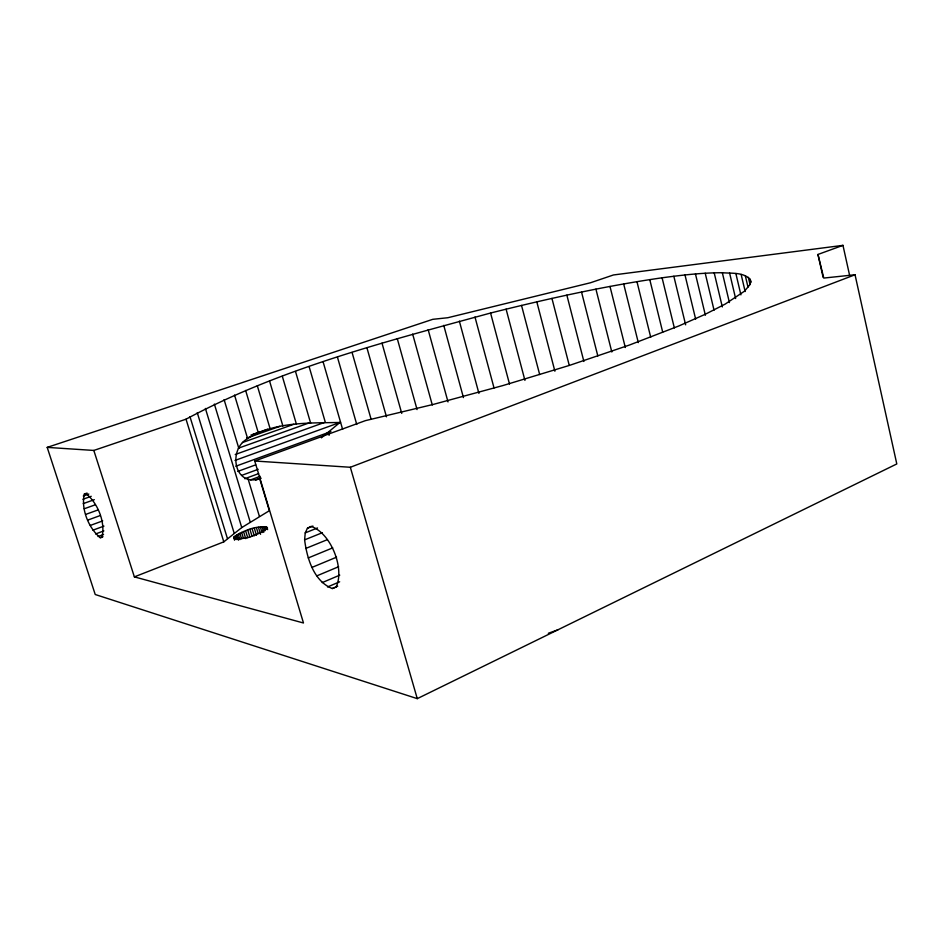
<?xml version="1.0" encoding="UTF-8"?>
<svg xmlns="http://www.w3.org/2000/svg" width="944" height="944" viewBox="0 0 944 944"><rect width="100%" height="100%" fill="white"/><g stroke="black" fill="none" stroke-linecap="round" stroke-linejoin="round"><path stroke-width="1.42" d="M304.617 539.862L305.231 532.888L307.449 528.227L311.095 526.398C330.801 532.947 344.997 568.477 336.099 587.062L332.3 588.537C313.738 581.268 306.906 558.069 304.617 539.862L322.317 532.723M84.323 494.066L85.963 493.582C97.881 503.117 105.704 522.469 101.928 537.372L100.229 537.702C88.5 527.92 80.889 509.064 84.323 494.066L87.096 493.087M233.699 537.407C241.971 541.549 260.107 534.269 267.541 528.062C257.995 524.357 242.112 531.024 233.699 537.407L234.537 540.133M93.822 450.441L134.367 576.878L303.484 622.993L254.727 461.002L365.387 420.646L433.178 404.445L502.774 385.6L569.562 365.363L629.353 345.067L678.819 325.975L704.956 314.423L725.216 304.086L744.45 291.212L750.043 284.51L750.775 281.737L750.197 279.341C743.223 272.014 731.565 273.548 722.337 272.722C702.159 272.733 682.064 275.105 662.086 277.796C604.278 286.115 547.201 298.859 490.573 313.03C387.04 341.339 281.135 368.184 186.027 419.183L93.822 450.441L47.2 447.385L95.226 594.508L417.272 698.643L896.8 463.941L855.04 274.763L823.782 278.067L817.964 254.455L842.968 245.357L849.624 275.424M321.361 437.839L339.97 422.464C309.042 423.148 274.857 421.484 247.635 438.594C227.15 449.934 234.501 488.591 261.075 478.124L255.588 480.166M134.367 576.878L223.799 541.856L241.758 527.578L269.347 510.716L259.624 478.443M327.509 586.979L339.651 581.799M332.3 588.537L337.704 586.224M322.223 582.59L339.757 575.156M316.924 575.828L338.613 566.719M312.11 567.356L336.583 557.172M308.24 557.951L332.725 547.874M305.667 548.488L327.391 539.649M305.231 532.888L317.514 527.956M307.449 528.227L312.924 526.044M254.727 461.002L350.342 467.268L855.04 274.763M100.229 537.702L102.99 536.676M257.24 479.269L260.001 478.242M95.568 533.962L103.864 530.894M244.767 478.738L258.585 473.628M98.058 536.534L103.557 534.493M250.608 479.871L260.225 476.295M235.729 466.242L330.919 431.573M92.925 530.174L103.946 526.115M241.64 475.398L258.172 469.31M90.305 525.43L102.719 520.887M237.758 471.422L255.671 464.861M87.886 520.05L100.324 515.518M548.311 633.294L557.939 629.801M85.81 514.362L98.247 509.866M234.997 460.424L340.572 422.239M84.228 508.769L95.309 504.792M235.233 454.512L325.279 422.157L309.148 366.72M83.237 503.624L94.317 499.671M238.372 448.199L309.018 422.959M82.919 499.27L91.238 496.308M242.431 442.547L293.749 424.293M250.903 435.113L267.565 429.213M253.016 434.464L257.157 433.001M83.284 496.013L88.819 494.042M246.596 438.11L279.813 426.346M47.2 447.385L432.777 319.32L447.822 317.727L590.484 282.763L613.458 274.964L842.968 245.357M186.027 419.183L223.799 541.856M236.814 534.752L238.466 540.169M235.634 535.496L236.885 539.567M197.261 412.67L234.147 533.1M234.714 536.192L235.552 538.906M234.065 536.841L234.903 539.555M189.992 416.741L227.421 538.528M249.948 529.383L252.083 536.404M247.753 530.08L249.9 537.101M245.617 530.823L247.765 537.844M243.564 531.59L245.711 538.623M205.403 408.445L241.758 527.578M241.617 532.381L243.34 538.009M239.835 533.183L241.546 538.823M238.218 533.985L239.941 539.626M263.565 526.634L264.839 530.858M224.094 399.631L238.808 448.258M248.154 479.151L259.411 516.368M262.031 526.752L263.742 532.381M260.32 526.964L262.019 532.593M258.432 527.283L260.568 534.304M256.426 527.684L258.125 533.301M254.314 528.18L256.438 535.201M214.371 404.091L250.195 521.997M252.142 528.746L254.278 535.767M234.537 395.088L247.635 438.594M266.774 526.905L267.589 529.608M265.96 526.705L266.774 529.407M264.886 526.61L265.736 529.442M245.629 390.45L258.243 432.6M257.323 385.766L270.102 428.682M269.559 381.034L282.893 426.039M282.315 376.278L296.451 424.281M295.519 371.499L310.635 423.124M328.3 432.541L329.102 435.337M323.143 361.941L342.613 429.331M350.342 467.268L417.272 698.643M337.456 357.186L356.761 424.47M352.077 352.466L371.016 418.924M366.933 347.793L386.474 416.823M382.013 343.156L401.743 413.401M397.271 338.589L417.071 409.59M412.67 334.105L432.293 404.988M428.163 329.692L448.022 401.932M443.751 325.361L463.445 397.589M459.362 321.137L478.915 393.4M474.985 317.031L494.031 387.949M490.573 313.03L509.512 384.078M506.102 309.16L524.935 380.385M521.525 305.431L539.673 374.544M536.817 301.844L554.895 371.216M551.945 298.41L569.232 365.257M566.86 295.142L583.888 361.469M581.539 292.05L597.812 355.923M595.924 289.147L611.818 351.994M609.989 286.445L625.317 347.51M623.677 283.943L638.309 342.613M636.964 281.666L650.711 337.22M649.779 279.613L662.7 332.123M662.086 277.796L674.346 327.934M684.99 274.964L695.657 319.155M673.839 276.25L685.639 324.819M695.457 273.949L705.38 315.237M714.195 272.816L722.313 306.942M705.215 273.229L714.053 310.21M722.337 272.722L729.417 302.576M741.134 274.421L745.146 291.531M735.872 273.512L740.898 294.87M729.582 272.946L735.624 298.552M750.197 279.341L750.858 282.209M748.356 277.335L750.032 284.486M745.312 275.695L747.99 287.118M817.964 254.455L823.133 277.418"/></g></svg>
